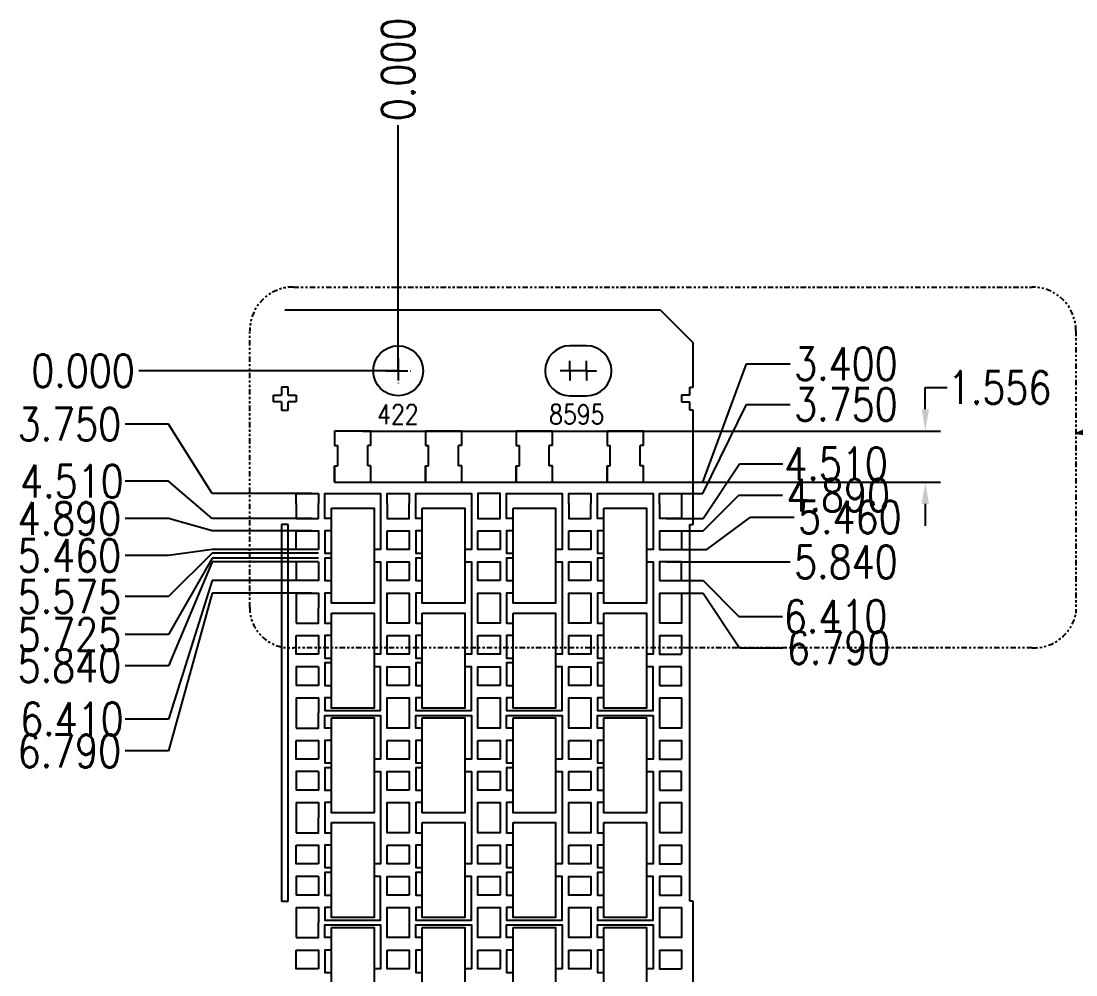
# Model space of a CAD drawing. Extents: x 343 to 432, y 410 to 590.
# Drawn here: x 345.32 to 393.67, y 546.26 to 589.95 of the extents above; entities that cross this region are included whole.
import ezdxf

# ---------------------------------------------------------------- set-up
doc = ezdxf.new("R2010")
doc.units = 0
for name, pattern in [('CENTER2', [1.125, 0.75, -0.125, 0.125, -0.125]), ('HIDDEN', [0.375, 0.25, -0.125]), ('PHANTOM', [2.5, 1.25, -0.25, 0.25, -0.25, 0.25, -0.25])]:
    doc.linetypes.add(name, pattern=pattern)
doc.layers.get('0').update_dxf_attribs({"color": 1})
for name, color, linetype in [('SH-01_OBJECT', 7, 'Continuous'), ('SH-01_PKG', 5, 'HIDDEN'), ('SH-02_CENTER', 2, 'CENTER2'), ('SH-02_DIM', 4, 'Continuous'), ('SH-02_NOTES', 3, 'Continuous'), ('SH-02_OBJECT', 7, 'Continuous')]:
    doc.layers.add(name, color=color, linetype=linetype)
doc.styles.get("Standard").update_dxf_attribs({"font": 'simplex.shx', "width": 0.82})

# ---------------------------------------------------------------- blocks, each defined once
blk = doc.blocks.new('_Open30')
at = {"color": 0, "lineweight": -2}
for p, q in [((-1, 0.268), (0, 0)), ((0, 0), (-1, -0.268)), ((0, 0), (-1, 0))]:
    blk.add_line(p, q, dxfattribs=at)

msp = doc.modelspace()

# ---------------------------------------------------------------- linework, layer by layer
at = {"layer": 'SH-01_OBJECT', "linetype": 'Continuous'}
for p, q in [((374.587, 567.856), (374.587, 567.166)), ((374.587, 563.746), (374.587, 562.366)), ((374.587, 558.946), (374.587, 557.566)), ((374.587, 554.146), (374.587, 552.766)), ((374.587, 549.346), (374.587, 547.966))]:
    msp.add_line(p, q, dxfattribs=at)
at = {"layer": 'SH-01_OBJECT'}
for p, q in [((357.937, 563.746), (357.937, 563.056)), ((357.937, 563.056), (357.937, 562.366)), ((357.937, 558.946), (357.937, 558.256)), ((357.937, 558.256), (357.937, 557.566)), ((357.937, 554.146), (357.937, 553.456)), ((357.937, 553.456), (357.937, 552.766)), ((357.937, 549.346), (357.937, 548.656)), ((357.937, 548.656), (357.937, 547.966))]:
    msp.add_line(p, q, dxfattribs=at)
at = {"layer": 'SH-01_OBJECT', "linetype": 'Continuous'}
for points in [[(359.549, 567.166), (359.249, 567.166), (359.249, 567.744), (359.249, 568.306), (361.799, 568.306), (361.799, 567.744), (361.799, 565.741), (361.499, 565.741)], [(363.712, 567.166), (363.412, 567.166), (363.412, 567.744), (363.412, 568.306), (365.962, 568.306), (365.962, 567.744), (365.962, 565.741), (365.662, 565.741)], [(367.274, 567.856), (367.274, 568.306), (366.262, 568.306), (366.262, 567.166), (367.274, 567.166), (367.274, 567.856)], [(367.874, 567.166), (367.574, 567.166), (367.574, 567.744), (367.574, 568.306), (370.124, 568.306), (370.124, 567.744), (370.124, 565.741), (369.824, 565.741)], [(372.037, 567.166), (371.737, 567.166), (371.737, 567.744), (371.737, 568.306), (374.287, 568.306), (374.287, 567.744), (374.287, 565.741), (373.987, 565.741)], [(362.099, 567.856), (362.099, 567.166), (363.112, 567.166), (363.112, 567.856)], [(370.424, 567.856), (370.424, 567.166), (371.437, 567.166), (371.437, 567.856)], [(357.937, 566.596), (358.949, 566.596), (358.949, 565.741)], [(359.549, 566.596), (359.249, 566.596), (359.249, 565.569), (359.549, 565.569)], [(363.712, 566.596), (363.412, 566.596), (363.412, 565.569), (363.712, 565.569)], [(367.874, 566.596), (367.574, 566.596), (367.574, 565.569), (367.874, 565.569)], [(372.037, 566.596), (371.737, 566.596), (371.737, 565.569), (372.037, 565.569)], [(374.587, 566.596), (374.587, 565.741), (375.599, 565.741)], [(359.549, 565.344), (359.249, 565.344), (359.249, 564.316), (359.549, 564.316)], [(363.712, 565.344), (363.412, 565.344), (363.412, 564.316), (363.712, 564.316)], [(367.874, 565.344), (367.574, 565.344), (367.574, 564.316), (367.874, 564.316)], [(372.037, 565.344), (371.737, 565.344), (371.737, 564.316), (372.037, 564.316)], [(358.949, 565.171), (358.949, 564.316), (357.937, 564.316)], [(375.599, 565.171), (374.587, 565.171), (374.587, 564.316)], [(357.937, 563.746), (358.949, 563.746), (358.949, 563.057)], [(363.112, 563.056), (363.112, 562.366), (362.099, 562.366), (362.099, 563.746), (363.112, 563.746), (363.112, 563.057)], [(367.274, 563.056), (367.274, 562.366), (366.262, 562.366), (366.262, 563.746), (367.274, 563.746), (367.274, 563.057)], [(371.437, 563.056), (371.437, 562.366), (370.424, 562.366), (370.424, 563.746), (371.437, 563.746), (371.437, 563.057)], [(357.937, 562.366), (358.949, 562.366), (358.949, 563.056)], [(357.937, 561.796), (358.949, 561.796), (358.949, 560.941)], [(359.549, 561.796), (359.249, 561.796), (359.249, 560.769), (359.549, 560.769)], [(363.712, 561.796), (363.412, 561.796), (363.412, 560.769), (363.712, 560.769)], [(367.874, 561.796), (367.574, 561.796), (367.574, 560.769), (367.874, 560.769)], [(372.037, 561.796), (371.737, 561.796), (371.737, 560.769), (372.037, 560.769)], [(374.587, 561.796), (374.587, 560.941), (375.599, 560.941)], [(358.949, 560.371), (358.949, 559.516), (357.937, 559.516)], [(359.549, 560.544), (359.249, 560.544), (359.249, 559.516), (359.549, 559.516)], [(363.712, 560.544), (363.412, 560.544), (363.412, 559.516), (363.712, 559.516)], [(367.874, 560.544), (367.574, 560.544), (367.574, 559.516), (367.874, 559.516)], [(372.037, 560.544), (371.737, 560.544), (371.737, 559.516), (372.037, 559.516)], [(375.599, 560.371), (374.587, 560.371), (374.587, 559.516)], [(357.937, 558.946), (358.949, 558.946), (358.949, 558.257)], [(363.112, 558.256), (363.112, 557.566), (362.099, 557.566), (362.099, 558.946), (363.112, 558.946), (363.112, 558.257)], [(367.274, 558.256), (367.274, 557.566), (366.262, 557.566), (366.262, 558.946), (367.274, 558.946), (367.274, 558.257)], [(371.437, 558.256), (371.437, 557.566), (370.424, 557.566), (370.424, 558.946), (371.437, 558.946), (371.437, 558.257)], [(357.937, 557.566), (358.949, 557.566), (358.949, 558.256)], [(357.937, 556.996), (358.949, 556.996), (358.949, 556.141)], [(359.549, 556.996), (359.249, 556.996), (359.249, 555.969), (359.549, 555.969)], [(363.712, 556.996), (363.412, 556.996), (363.412, 555.969), (363.712, 555.969)], [(367.874, 556.996), (367.574, 556.996), (367.574, 555.969), (367.874, 555.969)], [(372.037, 556.996), (371.737, 556.996), (371.737, 555.969), (372.037, 555.969)], [(374.587, 556.996), (374.587, 556.141), (375.599, 556.141)], [(358.949, 555.571), (358.949, 554.716), (357.937, 554.716)], [(359.549, 555.744), (359.249, 555.744), (359.249, 554.716), (359.549, 554.716)], [(363.712, 555.744), (363.412, 555.744), (363.412, 554.716), (363.712, 554.716)], [(367.874, 555.744), (367.574, 555.744), (367.574, 554.716), (367.874, 554.716)], [(372.037, 555.744), (371.737, 555.744), (371.737, 554.716), (372.037, 554.716)], [(375.599, 555.571), (374.587, 555.571), (374.587, 554.716)], [(357.937, 554.146), (358.949, 554.146), (358.949, 553.457)], [(363.112, 553.456), (363.112, 552.766), (362.099, 552.766), (362.099, 554.146), (363.112, 554.146), (363.112, 553.457)], [(367.274, 553.456), (367.274, 552.766), (366.262, 552.766), (366.262, 554.146), (367.274, 554.146), (367.274, 553.457)], [(371.437, 553.456), (371.437, 552.766), (370.424, 552.766), (370.424, 554.146), (371.437, 554.146), (371.437, 553.457)], [(357.937, 552.766), (358.949, 552.766), (358.949, 553.456)], [(357.937, 552.196), (358.949, 552.196), (358.949, 551.341)], [(359.549, 552.196), (359.249, 552.196), (359.249, 551.169), (359.549, 551.169)], [(363.712, 552.196), (363.412, 552.196), (363.412, 551.169), (363.712, 551.169)], [(367.874, 552.196), (367.574, 552.196), (367.574, 551.169), (367.874, 551.169)], [(372.037, 552.196), (371.737, 552.196), (371.737, 551.169), (372.037, 551.169)], [(374.587, 552.196), (374.587, 551.341), (375.599, 551.341)], [(358.949, 550.771), (358.949, 549.916), (357.937, 549.916)], [(359.549, 550.944), (359.249, 550.944), (359.249, 549.916), (359.549, 549.916)], [(363.712, 550.944), (363.412, 550.944), (363.412, 549.916), (363.712, 549.916)], [(367.874, 550.944), (367.574, 550.944), (367.574, 549.916), (367.874, 549.916)], [(372.037, 550.944), (371.737, 550.944), (371.737, 549.916), (372.037, 549.916)], [(375.599, 550.771), (374.587, 550.771), (374.587, 549.916)], [(357.937, 549.346), (358.949, 549.346), (358.949, 548.657)], [(363.112, 548.656), (363.112, 547.966), (362.099, 547.966), (362.099, 549.346), (363.112, 549.346), (363.112, 548.657)], [(367.274, 548.656), (367.274, 547.966), (366.262, 547.966), (366.262, 549.346), (367.274, 549.346), (367.274, 548.657)], [(371.437, 548.656), (371.437, 547.966), (370.424, 547.966), (370.424, 549.346), (371.437, 549.346), (371.437, 548.657)], [(357.937, 547.966), (358.949, 547.966), (358.949, 548.656)], [(357.937, 547.396), (358.949, 547.396), (358.949, 546.541)], [(359.549, 547.396), (359.249, 547.396), (359.249, 546.369), (359.549, 546.369)], [(363.712, 547.396), (363.412, 547.396), (363.412, 546.369), (363.712, 546.369)], [(367.874, 547.396), (367.574, 547.396), (367.574, 546.369), (367.874, 546.369)], [(372.037, 547.396), (371.737, 547.396), (371.737, 546.369), (372.037, 546.369)], [(374.587, 547.396), (374.587, 546.541), (375.599, 546.541)]]:
    msp.add_lwpolyline(points, dxfattribs=at)
at = {"layer": 'SH-01_OBJECT'}
for points in [[(362.099, 567.856), (362.099, 568.306), (363.112, 568.306), (363.112, 567.856)], [(370.424, 567.856), (370.424, 568.306), (371.437, 568.306), (371.437, 567.856)], [(374.587, 567.856), (374.587, 568.306), (375.599, 568.306), (375.599, 567.166), (374.587, 567.166)], [(358.949, 565.741), (357.937, 565.741), (357.937, 566.596)], [(374.587, 566.596), (375.599, 566.596), (375.599, 565.741)], [(358.949, 565.171), (357.937, 565.171), (357.937, 564.316)], [(361.499, 565.171), (361.799, 565.171), (361.799, 563.169), (361.799, 562.944), (361.799, 560.941), (361.499, 560.941)], [(365.662, 565.171), (365.962, 565.171), (365.962, 563.169), (365.962, 562.944), (365.962, 560.941), (365.662, 560.941)], [(369.824, 565.171), (370.124, 565.171), (370.124, 563.169), (370.124, 562.944), (370.124, 560.941), (369.824, 560.941)], [(373.987, 565.171), (374.287, 565.171), (374.287, 563.169), (374.287, 562.944), (374.287, 560.941), (373.987, 560.941)], [(374.587, 564.316), (375.599, 564.316), (375.599, 565.171)], [(359.549, 563.746), (359.249, 563.746), (359.249, 563.169), (359.249, 562.944), (359.249, 562.366), (359.549, 562.366)], [(363.712, 563.746), (363.412, 563.746), (363.412, 563.169), (363.412, 562.944), (363.412, 562.366), (363.712, 562.366)], [(367.874, 563.746), (367.574, 563.746), (367.574, 563.169), (367.574, 562.944), (367.574, 562.366), (367.874, 562.366)], [(372.037, 563.746), (371.737, 563.746), (371.737, 563.169), (371.737, 562.944), (371.737, 562.366), (372.037, 562.366)], [(374.587, 563.746), (375.599, 563.746), (375.599, 562.366), (374.587, 562.366)], [(358.949, 560.941), (357.937, 560.941), (357.937, 561.796)], [(374.587, 561.796), (375.599, 561.796), (375.599, 560.941)], [(358.949, 560.371), (357.937, 560.371), (357.937, 559.516)], [(359.549, 558.946), (359.249, 558.946), (359.249, 558.369), (361.799, 558.369), (361.799, 560.371), (361.499, 560.371)], [(363.712, 558.946), (363.412, 558.946), (363.412, 558.369), (365.962, 558.369), (365.962, 560.371), (365.662, 560.371)], [(367.874, 558.946), (367.574, 558.946), (367.574, 558.369), (370.124, 558.369), (370.124, 560.371), (369.824, 560.371)], [(372.037, 558.946), (371.737, 558.946), (371.737, 558.369), (374.287, 558.369), (374.287, 560.371), (373.987, 560.371)], [(374.587, 559.516), (375.599, 559.516), (375.599, 560.371)], [(374.587, 558.946), (375.599, 558.946), (375.599, 557.566), (374.587, 557.566)], [(359.549, 557.566), (359.249, 557.566), (359.249, 558.144), (361.799, 558.144), (361.799, 556.141), (361.499, 556.141)], [(363.712, 557.566), (363.412, 557.566), (363.412, 558.144), (365.962, 558.144), (365.962, 556.141), (365.662, 556.141)], [(367.874, 557.566), (367.574, 557.566), (367.574, 558.144), (370.124, 558.144), (370.124, 556.141), (369.824, 556.141)], [(372.037, 557.566), (371.737, 557.566), (371.737, 558.144), (374.287, 558.144), (374.287, 556.141), (373.987, 556.141)], [(358.949, 556.141), (357.937, 556.141), (357.937, 556.996)], [(374.587, 556.996), (375.599, 556.996), (375.599, 556.141)], [(358.949, 555.571), (357.937, 555.571), (357.937, 554.716)], [(361.499, 555.571), (361.799, 555.571), (361.799, 553.569), (361.799, 553.344), (361.799, 551.341), (361.499, 551.341)], [(365.662, 555.571), (365.962, 555.571), (365.962, 553.569), (365.962, 553.344), (365.962, 551.341), (365.662, 551.341)], [(369.824, 555.571), (370.124, 555.571), (370.124, 553.569), (370.124, 553.344), (370.124, 551.341), (369.824, 551.341)], [(373.987, 555.571), (374.287, 555.571), (374.287, 553.569), (374.287, 553.344), (374.287, 551.341), (373.987, 551.341)], [(374.587, 554.716), (375.599, 554.716), (375.599, 555.571)], [(359.549, 554.146), (359.249, 554.146), (359.249, 553.569), (359.249, 553.344), (359.249, 552.766), (359.549, 552.766)], [(363.712, 554.146), (363.412, 554.146), (363.412, 553.569), (363.412, 553.344), (363.412, 552.766), (363.712, 552.766)], [(367.874, 554.146), (367.574, 554.146), (367.574, 553.569), (367.574, 553.344), (367.574, 552.766), (367.874, 552.766)], [(372.037, 554.146), (371.737, 554.146), (371.737, 553.569), (371.737, 553.344), (371.737, 552.766), (372.037, 552.766)], [(374.587, 554.146), (375.599, 554.146), (375.599, 552.766), (374.587, 552.766)], [(358.949, 551.341), (357.937, 551.341), (357.937, 552.196)], [(374.587, 552.196), (375.599, 552.196), (375.599, 551.341)], [(358.949, 550.771), (357.937, 550.771), (357.937, 549.916)], [(359.549, 549.346), (359.249, 549.346), (359.249, 548.769), (361.799, 548.769), (361.799, 550.771), (361.499, 550.771)], [(363.712, 549.346), (363.412, 549.346), (363.412, 548.769), (365.962, 548.769), (365.962, 550.771), (365.662, 550.771)], [(367.874, 549.346), (367.574, 549.346), (367.574, 548.769), (370.124, 548.769), (370.124, 550.771), (369.824, 550.771)], [(372.037, 549.346), (371.737, 549.346), (371.737, 548.769), (374.287, 548.769), (374.287, 550.771), (373.987, 550.771)], [(374.587, 549.916), (375.599, 549.916), (375.599, 550.771)], [(374.587, 549.346), (375.599, 549.346), (375.599, 547.966), (374.587, 547.966)], [(359.549, 547.966), (359.249, 547.966), (359.249, 548.544), (361.799, 548.544), (361.799, 546.541), (361.499, 546.541)], [(363.712, 547.966), (363.412, 547.966), (363.412, 548.544), (365.962, 548.544), (365.962, 546.541), (365.662, 546.541)], [(367.874, 547.966), (367.574, 547.966), (367.574, 548.544), (370.124, 548.544), (370.124, 546.541), (369.824, 546.541)], [(372.037, 547.966), (371.737, 547.966), (371.737, 548.544), (374.287, 548.544), (374.287, 546.541), (373.987, 546.541)], [(358.949, 546.541), (357.937, 546.541), (357.937, 547.396)], [(374.587, 547.396), (375.599, 547.396), (375.599, 546.541)]]:
    msp.add_lwpolyline(points, dxfattribs=at)
at = {"layer": 'SH-01_OBJECT', "linetype": 'Continuous'}
for points in [[(362.099, 566.596), (363.112, 566.596), (363.112, 565.741), (362.099, 565.741)], [(366.262, 566.596), (367.274, 566.596), (367.274, 565.741), (366.262, 565.741)], [(370.424, 566.596), (371.437, 566.596), (371.437, 565.741), (370.424, 565.741)], [(363.112, 564.316), (362.099, 564.316), (362.099, 565.171), (363.112, 565.171)], [(367.274, 564.316), (366.262, 564.316), (366.262, 565.171), (367.274, 565.171)], [(371.437, 564.316), (370.424, 564.316), (370.424, 565.171), (371.437, 565.171)], [(362.099, 561.796), (363.112, 561.796), (363.112, 560.941), (362.099, 560.941)], [(366.262, 561.796), (367.274, 561.796), (367.274, 560.941), (366.262, 560.941)], [(370.424, 561.796), (371.437, 561.796), (371.437, 560.941), (370.424, 560.941)], [(363.112, 559.516), (362.099, 559.516), (362.099, 560.371), (363.112, 560.371)], [(367.274, 559.516), (366.262, 559.516), (366.262, 560.371), (367.274, 560.371)], [(371.437, 559.516), (370.424, 559.516), (370.424, 560.371), (371.437, 560.371)], [(362.099, 556.996), (363.112, 556.996), (363.112, 556.141), (362.099, 556.141)], [(366.262, 556.996), (367.274, 556.996), (367.274, 556.141), (366.262, 556.141)], [(370.424, 556.996), (371.437, 556.996), (371.437, 556.141), (370.424, 556.141)], [(363.112, 554.716), (362.099, 554.716), (362.099, 555.571), (363.112, 555.571)], [(367.274, 554.716), (366.262, 554.716), (366.262, 555.571), (367.274, 555.571)], [(371.437, 554.716), (370.424, 554.716), (370.424, 555.571), (371.437, 555.571)], [(362.099, 552.196), (363.112, 552.196), (363.112, 551.341), (362.099, 551.341)], [(366.262, 552.196), (367.274, 552.196), (367.274, 551.341), (366.262, 551.341)], [(370.424, 552.196), (371.437, 552.196), (371.437, 551.341), (370.424, 551.341)], [(363.112, 549.916), (362.099, 549.916), (362.099, 550.771), (363.112, 550.771)], [(367.274, 549.916), (366.262, 549.916), (366.262, 550.771), (367.274, 550.771)], [(371.437, 549.916), (370.424, 549.916), (370.424, 550.771), (371.437, 550.771)], [(362.099, 547.396), (363.112, 547.396), (363.112, 546.541), (362.099, 546.541)], [(366.262, 547.396), (367.274, 547.396), (367.274, 546.541), (366.262, 546.541)], [(370.424, 547.396), (371.437, 547.396), (371.437, 546.541), (370.424, 546.541)]]:
    msp.add_lwpolyline(points, close=True, dxfattribs=at)
at = {"layer": 'SH-01_PKG', "linetype": 'Continuous'}
for points in [[(359.549, 567.631), (361.499, 567.631), (361.499, 563.281), (359.549, 563.281)], [(363.712, 567.631), (365.662, 567.631), (365.662, 563.281), (363.712, 563.281)], [(367.874, 567.631), (369.824, 567.631), (369.824, 563.281), (367.874, 563.281)], [(372.037, 567.631), (373.987, 567.631), (373.987, 563.281), (372.037, 563.281)], [(359.549, 562.831), (361.499, 562.831), (361.499, 558.481), (359.549, 558.481)], [(363.712, 562.831), (365.662, 562.831), (365.662, 558.481), (363.712, 558.481)], [(367.874, 562.831), (369.824, 562.831), (369.824, 558.481), (367.874, 558.481)], [(372.037, 562.831), (373.987, 562.831), (373.987, 558.481), (372.037, 558.481)], [(359.549, 558.031), (361.499, 558.031), (361.499, 553.681), (359.549, 553.681)], [(363.712, 558.031), (365.662, 558.031), (365.662, 553.681), (363.712, 553.681)], [(367.874, 558.031), (369.824, 558.031), (369.824, 553.681), (367.874, 553.681)], [(372.037, 558.031), (373.987, 558.031), (373.987, 553.681), (372.037, 553.681)], [(359.549, 553.231), (361.499, 553.231), (361.499, 548.881), (359.549, 548.881)], [(363.712, 553.231), (365.662, 553.231), (365.662, 548.881), (363.712, 548.881)], [(367.874, 553.231), (369.824, 553.231), (369.824, 548.881), (367.874, 548.881)], [(372.037, 553.231), (373.987, 553.231), (373.987, 548.881), (372.037, 548.881)], [(359.549, 548.431), (361.499, 548.431), (361.499, 544.081), (359.549, 544.081)], [(363.712, 548.431), (365.662, 548.431), (365.662, 544.081), (363.712, 544.081)], [(367.874, 548.431), (369.824, 548.431), (369.824, 544.081), (367.874, 544.081)], [(372.037, 548.431), (373.987, 548.431), (373.987, 544.081), (372.037, 544.081)]]:
    msp.add_lwpolyline(points, close=True, dxfattribs=at)
at = {"layer": 'SH-02_CENTER'}
for p, q in [((362.606, 574.503), (362.606, 573.36)), ((362.034, 573.931), (363.177, 573.931)), ((362.606, 573.931), (362.156, 573.931)), ((362.606, 573.931), (362.606, 574.381)), ((362.606, 573.931), (363.056, 573.931)), ((362.606, 573.931), (362.606, 573.481)), ((370.481, 573.931), (370.031, 573.931)), ((370.481, 573.931), (370.481, 574.381)), ((370.481, 573.931), (370.481, 573.481)), ((370.931, 573.931), (370.481, 573.931)), ((371.243, 573.931), (370.793, 573.931)), ((371.243, 573.931), (371.243, 574.381)), ((371.243, 573.931), (371.243, 573.481)), ((371.243, 573.931), (371.693, 573.931))]:
    msp.add_line(p, q, dxfattribs=at)
at = {"layer": 'SH-02_DIM', "linetype": 'Continuous'}
for p, q in [((362.606, 574.231), (362.606, 585.184)), ((362.306, 573.931), (350.713, 573.931)), ((376.578, 568.831), (378.578, 574.252)), ((378.578, 574.252), (380.578, 574.252)), ((376.578, 568.306), (378.578, 572.388)), ((378.578, 572.388), (380.578, 572.388)), ((352.086, 571.479), (350.086, 571.479)), ((354.086, 568.306), (352.086, 571.479)), ((376.587, 567.166), (378.245, 569.673)), ((378.245, 569.673), (380.245, 569.673)), ((352.086, 568.871), (350.086, 568.871)), ((354.086, 567.166), (352.086, 568.871)), ((360.824, 568.831), (376.578, 568.831)), ((358.649, 568.306), (354.086, 568.306)), ((374.587, 568.306), (376.578, 568.306)), ((376.587, 566.596), (378.225, 568.234)), ((378.225, 568.234), (380.225, 568.234)), ((352.086, 567.164), (350.086, 567.164)), ((354.086, 566.596), (352.086, 567.164)), ((358.649, 567.166), (354.086, 567.166)), ((374.887, 567.166), (376.587, 567.166)), ((376.758, 565.741), (378.758, 567.227)), ((378.758, 567.227), (380.758, 567.227)), ((358.649, 566.596), (354.086, 566.596)), ((374.887, 566.596), (376.587, 566.596)), ((354.086, 565.741), (352.086, 565.474)), ((358.649, 565.741), (354.086, 565.741)), ((374.887, 565.741), (376.758, 565.741)), ((352.086, 565.474), (350.086, 565.474)), ((354.086, 565.569), (352.086, 563.583)), ((354.086, 565.344), (352.086, 561.854)), ((358.949, 565.569), (354.086, 565.569)), ((358.949, 565.344), (354.086, 565.344)), ((354.086, 565.171), (352.086, 560.419)), ((358.649, 565.171), (354.086, 565.171)), ((374.887, 565.171), (380.578, 565.171)), ((354.086, 564.316), (352.086, 557.978)), ((358.649, 564.316), (354.086, 564.316)), ((374.887, 564.316), (376.587, 564.316)), ((376.587, 564.316), (378.225, 562.679)), ((352.086, 563.583), (350.086, 563.583)), ((354.086, 563.746), (352.086, 556.513)), ((358.649, 563.746), (354.086, 563.746)), ((374.887, 563.746), (376.587, 563.746)), ((376.587, 563.746), (378.245, 561.24)), ((378.225, 562.679), (380.225, 562.679)), ((352.086, 561.854), (350.086, 561.854)), ((378.245, 561.24), (380.245, 561.24)), ((352.086, 560.419), (350.086, 560.419)), ((352.086, 557.978), (350.086, 557.978)), ((352.086, 556.513), (350.086, 556.513))]:
    msp.add_line(p, q, dxfattribs=at)
at = {"layer": 'SH-02_DIM'}
for p, q in [((386.768, 572.165), (386.768, 573.165)), ((386.768, 573.165), (387.768, 573.165)), ((360.98, 571.165), (387.468, 571.165)), ((361.024, 568.831), (387.468, 568.831)), ((386.768, 567.831), (386.768, 566.831))]:
    msp.add_line(p, q, dxfattribs=at)
for points in [[(386.601, 572.165), (386.935, 572.165), (386.768, 571.165)], [(386.601, 567.831), (386.935, 567.831), (386.768, 568.831)]]:
    msp.add_solid(points, dxfattribs=at)
at = {"layer": 'SH-02_NOTES', "linetype": 'PHANTOM', "ltscale": 0.2}
for p, q in [((357.801, 577.767), (391.671, 577.767)), ((355.801, 563.087), (355.801, 575.767)), ((393.671, 575.767), (393.671, 562.821)), ((391.671, 561.24), (357.801, 561.24))]:
    msp.add_line(p, q, dxfattribs=at)
for centre, radius, start, end in [((357.801, 575.767), 2, 90, 180), ((391.671, 575.767), 2, 360, 90), ((357.656, 563.09), 1.855, 180.0805, 274.4714), ((391.75, 563.196), 1.958, 267.699, 348.9591)]:
    msp.add_arc(centre, radius, start, end, dxfattribs=at)
at = {"layer": 'SH-02_OBJECT'}
for p, q in [((374.624, 576.706), (357.412, 576.706)), ((374.624, 576.706), (376.124, 575.206)), ((376.124, 573.181), (376.124, 575.206)), ((376.124, 566.881), (376.124, 572.131)), ((361.358, 571.165), (359.69, 571.165)), ((359.69, 571.165), (359.69, 570.5)), ((361.358, 570.5), (361.358, 571.165)), ((365.521, 571.165), (363.853, 571.165)), ((363.853, 571.165), (363.853, 570.5)), ((365.521, 570.5), (365.521, 571.165)), ((369.683, 571.165), (368.015, 571.165)), ((368.015, 571.165), (368.015, 570.5)), ((369.683, 570.5), (369.683, 571.165)), ((373.846, 571.165), (372.178, 571.165)), ((372.178, 571.165), (372.178, 570.5)), ((373.846, 570.5), (373.846, 571.165)), ((359.69, 569.581), (359.69, 568.831)), ((361.358, 568.831), (361.358, 569.581)), ((363.853, 569.581), (363.853, 568.831)), ((365.521, 568.831), (365.521, 569.581)), ((368.015, 569.581), (368.015, 568.831)), ((369.683, 568.831), (369.683, 569.581)), ((372.178, 569.581), (372.178, 568.831)), ((373.846, 568.831), (373.846, 569.581)), ((359.69, 568.831), (361.358, 568.831)), ((363.853, 568.831), (365.521, 568.831)), ((368.015, 568.831), (369.683, 568.831)), ((372.178, 568.831), (373.846, 568.831)), ((357.937, 567.856), (357.937, 568.306)), ((357.937, 568.306), (358.949, 568.306)), ((358.949, 568.306), (358.949, 567.856)), ((357.937, 567.856), (357.937, 567.166)), ((357.562, 566.881), (357.262, 566.881)), ((357.262, 566.881), (357.262, 549.631)), ((357.562, 549.631), (357.562, 566.881)), ((375.974, 549.631), (375.974, 566.881)), ((375.974, 566.881), (376.124, 566.881)), ((357.262, 549.631), (357.562, 549.631)), ((376.124, 549.631), (375.974, 549.631)), ((376.124, 544.831), (376.124, 549.631))]:
    msp.add_line(p, q, dxfattribs=at)
at = {"layer": 'SH-02_OBJECT', "linetype": 'Continuous'}
for p, q in [((371.243, 575.074), (370.481, 575.074)), ((357.562, 573.181), (357.262, 573.181)), ((357.262, 573.181), (357.262, 572.806)), ((357.562, 572.806), (357.562, 573.181)), ((375.974, 572.806), (375.974, 573.181)), ((375.974, 573.181), (376.124, 573.181)), ((356.887, 572.506), (356.887, 572.806)), ((356.887, 572.806), (357.262, 572.806)), ((357.262, 572.506), (356.887, 572.506)), ((357.262, 572.506), (357.262, 572.131)), ((357.562, 572.806), (357.937, 572.806)), ((357.562, 572.131), (357.562, 572.506)), ((357.937, 572.506), (357.562, 572.506)), ((357.937, 572.806), (357.937, 572.506)), ((370.481, 572.788), (371.243, 572.788)), ((375.974, 572.806), (375.599, 572.806)), ((375.599, 572.806), (375.599, 572.506)), ((375.599, 572.506), (375.974, 572.506)), ((375.974, 572.131), (375.974, 572.506)), ((357.262, 572.131), (357.562, 572.131)), ((376.124, 572.131), (375.974, 572.131)), ((359.69, 570.5), (359.84, 570.5)), ((359.84, 569.581), (359.84, 570.5)), ((361.208, 569.581), (361.208, 570.5)), ((361.358, 570.5), (361.208, 570.5)), ((363.853, 570.5), (364.003, 570.5)), ((364.003, 569.581), (364.003, 570.5)), ((365.371, 569.581), (365.371, 570.5)), ((365.521, 570.5), (365.371, 570.5)), ((368.015, 570.5), (368.165, 570.5)), ((368.165, 569.581), (368.165, 570.5)), ((369.533, 569.581), (369.533, 570.5)), ((369.683, 570.5), (369.533, 570.5)), ((372.178, 570.5), (372.328, 570.5)), ((372.328, 569.581), (372.328, 570.5)), ((373.696, 569.581), (373.696, 570.5)), ((373.846, 570.5), (373.696, 570.5)), ((359.69, 568.831), (359.69, 569.581)), ((359.69, 569.581), (359.84, 569.581)), ((361.358, 569.581), (361.208, 569.581)), ((363.853, 568.831), (363.853, 569.581)), ((363.853, 569.581), (364.003, 569.581)), ((365.521, 569.581), (365.371, 569.581)), ((368.015, 568.831), (368.015, 569.581)), ((368.015, 569.581), (368.165, 569.581)), ((369.683, 569.581), (369.533, 569.581)), ((372.178, 568.831), (372.178, 569.581)), ((372.178, 569.581), (372.328, 569.581)), ((373.846, 569.581), (373.696, 569.581)), ((358.949, 567.166), (358.949, 567.856)), ((357.937, 567.166), (358.949, 567.166))]:
    msp.add_line(p, q, dxfattribs=at)
msp.add_circle((362.606, 573.931), 1.143, dxfattribs=at)
for centre, start, end in [((370.481, 573.931), 90, 270), ((371.243, 573.931), 270, 90)]:
    msp.add_arc(centre, 1.143, start, end, dxfattribs=at)

# ---------------------------------------------------------------- block references
at = {"layer": 'SH-02_NOTES', "linetype": 'Continuous', "xscale": 3.174999999999997, "yscale": 3.174999999999997, "zscale": 3.174999999999997, "rotation": 188.2666779963917}
msp.add_blockref('_Open30', (393.671, 571.053), dxfattribs=at)

# ---------------------------------------------------------------- texts
at = {"layer": 'SH-02_DIM', "linetype": 'Continuous', "insert": (362.606, 587.734), "char_height": 1.5, "attachment_point": 5, "rotation": 90}
msp.add_mtext('\\A1;0.000', dxfattribs=at)
at = {"layer": 'SH-02_DIM', "linetype": 'Continuous', "char_height": 1.5, "attachment_point": 5}
for s, insert in [('\\A1;3.400', (383.128, 574.252)), ('\\A1;0.000', (348.163, 573.931)), ('\\A1;3.750', (383.128, 572.388)), ('\\A1;3.750', (347.536, 571.479)), ('\\A1;4.510', (382.678, 569.673)), ('\\A1;4.510', (347.653, 568.871)), ('\\A1;4.890', (382.775, 568.234)), ('\\A1;4.890', (347.536, 567.164)), ('\\A1;5.460', (383.308, 567.227)), ('\\A1;5.460', (347.536, 565.474)), ('\\A1;5.840', (383.128, 565.171)), ('\\A1;5.575', (347.536, 563.583)), ('\\A1;6.410', (382.658, 562.679)), ('\\A1;5.725', (347.536, 561.854)), ('\\A1;6.790', (382.795, 561.24)), ('\\A1;5.840', (347.536, 560.419)), ('\\A1;6.410', (347.653, 557.978)), ('\\A1;6.790', (347.536, 556.513))]:
    msp.add_mtext(s, dxfattribs=dict(at, insert=insert))
at = {"layer": 'SH-02_DIM', "insert": (390.172, 573.165), "char_height": 1.5, "attachment_point": 5}
msp.add_mtext('\\A1;1.556', dxfattribs=at)
at = {"layer": 'SH-02_OBJECT', "linetype": 'Continuous', "width": 0.82}
for s, p in [('422', (361.644, 571.483)), ('8595', (369.528, 571.483))]:
    msp.add_text(s, height=0.9, dxfattribs=at).set_placement(p)

doc.saveas('drawing.dxf')
